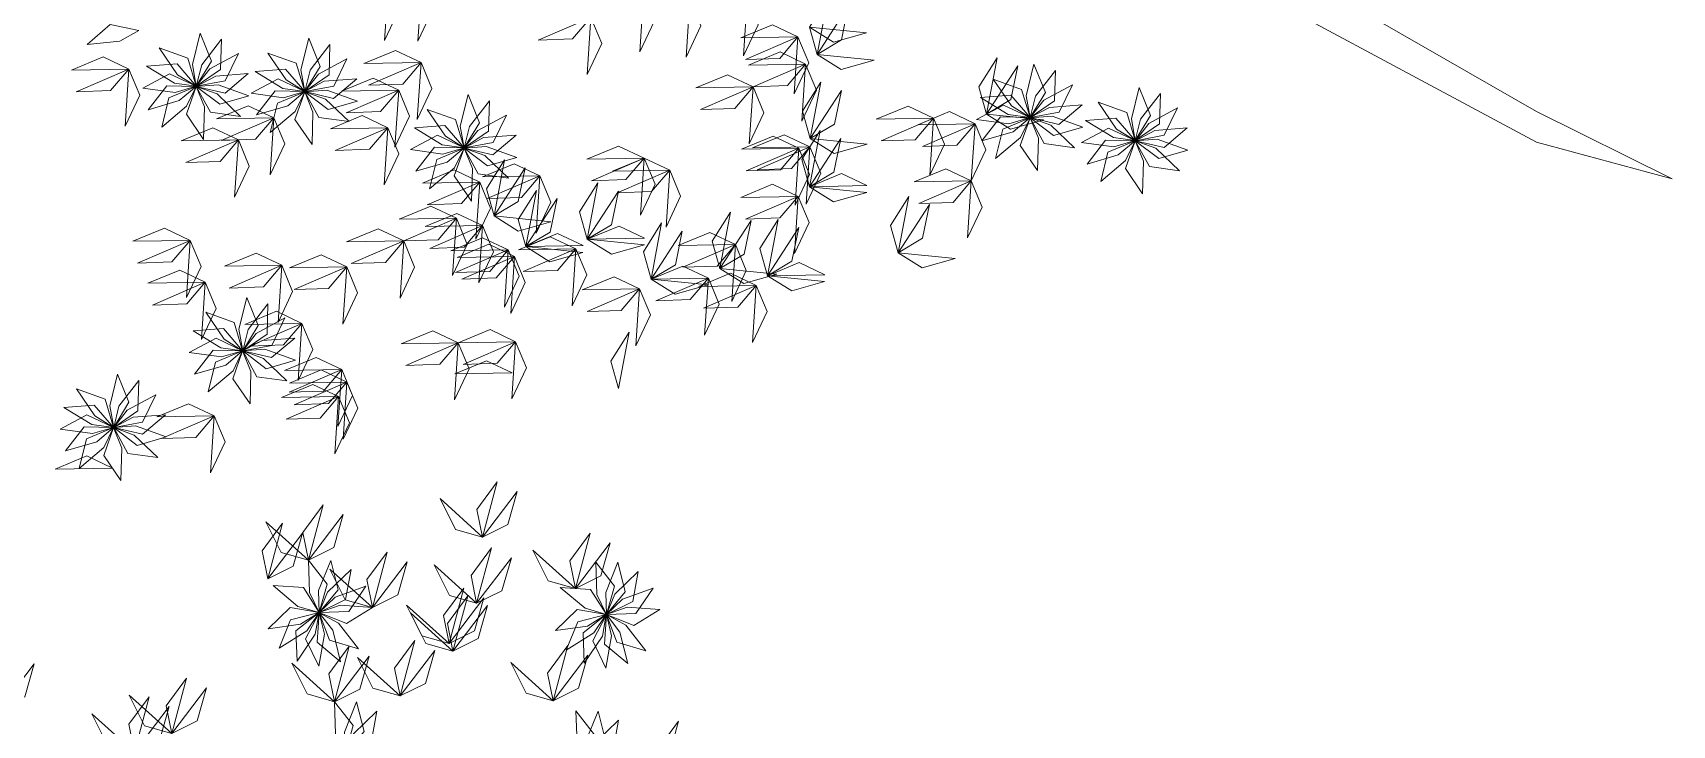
# Model space of a CAD drawing. Header units: inches. Extents: x -173 to 14008, y -3334 to 10368.
# Drawn here: x 12368.6 to 12540.2, y 592.5 to 665 of the extents above; entities that cross this region are included whole.
import ezdxf

# ---------------------------------------------------------------- set-up
doc = ezdxf.new("R2010")
doc.units = ezdxf.units.IN
doc.header["$MEASUREMENT"] = 0
doc.layers.add('ARREDAMENTO', color=8, linetype='Continuous', lineweight=18)

msp = doc.modelspace()

# ---------------------------------------------------------------- linework, layer by layer
at = {"layer": 'ARREDAMENTO', "linetype": 'Continuous', "lineweight": 0}
msp.add_lwpolyline([(12362.69, 700.67), (12394.26, 705.95), (12423.96, 697.68), (12463.96, 690.74), (12487.88, 674.07), (12526, 653.58), (12540.2, 649.77), (12525.99, 656.8), (12485.92, 679.86), (12471.05, 692.06), (12479.36, 708.85), (12491.55, 726.95), (12510.17, 745.08), (12523.65, 762.54), (12530.71, 770.3), (12507.59, 746.36), (12485.1, 726.93), (12469.06, 704.3), (12463.93, 697.19), (12438.78, 698.38), (12420.71, 704.11), (12394.89, 710.46), (12359.43, 710.33)], dxfattribs=at)
at = {"layer": 'ARREDAMENTO', "lineweight": 0}
for points in [[(12405.83, 670.22), (12406.96, 667.48), (12405.43, 664.24), (12405.83, 670.22)], [(12409.33, 670.15), (12410.46, 667.42), (12408.93, 664.17), (12409.33, 670.15)], [(12432.53, 669.04), (12433.67, 666.3), (12432.14, 663.05), (12432.53, 669.04)], [(12437.39, 668.5), (12438.53, 665.76), (12437, 662.51), (12437.39, 668.5)], [(12443.39, 668.61), (12444.53, 665.87), (12443, 662.62), (12443.39, 668.61)], [(12450.7, 662.78), (12449.9, 665.64), (12451.81, 668.68), (12450.7, 662.78)], [(12450.7, 662.78), (12453.25, 664.3), (12453.97, 667.81), (12450.7, 662.78)], [(12374.32, 663.81), (12377.71, 664.16), (12379.72, 665.3), (12376.7, 665.93), (12374.32, 663.81)], [(12427.03, 666.66), (12425.11, 664.4), (12421.52, 664.28), (12427.03, 666.66)], [(12427.03, 666.66), (12428.16, 663.92), (12426.63, 660.67), (12427.03, 666.66)], [(12448.7, 664.63), (12446.02, 665.89), (12442.71, 664.52), (12448.7, 664.63)], [(12386.13, 665.02), (12385.33, 661.71), (12385.73, 659.44), (12387.33, 662.08), (12386.13, 665.02)], [(12388.37, 664.37), (12386.29, 661.68), (12385.73, 659.44), (12388.27, 661.19), (12388.37, 664.37)], [(12397.49, 664.48), (12396.68, 661.17), (12397.08, 658.9), (12398.68, 661.53), (12397.49, 664.48)], [(12448.7, 664.63), (12446.79, 662.37), (12443.2, 662.24), (12448.7, 664.63)], [(12448.7, 664.63), (12449.84, 661.89), (12448.31, 658.64), (12448.7, 664.63)], [(12449.9, 665.64), (12452.41, 664.06), (12455.87, 665.03), (12449.9, 665.64)], [(12378.67, 661.25), (12375.99, 662.52), (12372.68, 661.14), (12378.67, 661.25)], [(12381.84, 663.48), (12383.76, 660.66), (12385.72, 659.44), (12384.84, 662.4), (12381.84, 663.48)], [(12390.15, 662.87), (12387.15, 661.26), (12385.73, 659.44), (12388.76, 660.01), (12390.15, 662.87)], [(12393.2, 662.93), (12395.12, 660.12), (12397.07, 658.9), (12396.19, 661.85), (12393.2, 662.93)], [(12399.72, 663.83), (12397.64, 661.13), (12397.08, 658.89), (12399.62, 660.65), (12399.72, 663.83)], [(12401.5, 662.33), (12398.5, 660.71), (12397.09, 658.89), (12400.12, 659.46), (12401.5, 662.33)], [(12409.25, 661.94), (12406.57, 663.2), (12403.25, 661.83), (12409.25, 661.94)], [(12449.5, 661.77), (12446.82, 663.04), (12443.51, 661.66), (12449.5, 661.77)], [(12450.7, 662.78), (12453.21, 661.21), (12456.67, 662.18), (12450.7, 662.78)], [(12468.44, 656.54), (12467.64, 659.39), (12469.54, 662.43), (12468.44, 656.54)], [(12378.67, 661.25), (12376.75, 658.99), (12373.17, 658.87), (12378.67, 661.25)], [(12378.67, 661.25), (12379.81, 658.51), (12378.28, 655.27), (12378.67, 661.25)], [(12380.12, 659.26), (12383.5, 658.8), (12385.72, 659.44), (12382.93, 660.76), (12380.12, 659.26)], [(12380.53, 661.55), (12383.43, 659.76), (12385.72, 659.44), (12383.71, 661.78), (12380.53, 661.55)], [(12391.17, 660.77), (12387.77, 660.52), (12385.73, 659.43), (12388.74, 658.72), (12391.17, 660.77)], [(12391.89, 661), (12394.79, 659.21), (12397.07, 658.89), (12395.06, 661.23), (12391.89, 661)], [(12409.25, 661.94), (12407.33, 659.68), (12403.74, 659.55), (12409.25, 661.94)], [(12409.25, 661.94), (12410.38, 659.2), (12408.85, 655.95), (12409.25, 661.94)], [(12444, 659.39), (12441.32, 660.65), (12438, 659.28), (12444, 659.39)], [(12449.5, 661.77), (12447.59, 659.51), (12444, 659.39), (12449.5, 661.77)], [(12449.5, 661.77), (12450.64, 659.03), (12449.11, 655.79), (12449.5, 661.77)], [(12468.44, 656.54), (12470.99, 658.05), (12471.7, 661.57), (12468.44, 656.54)], [(12473.4, 661.75), (12472.6, 658.44), (12473, 656.17), (12474.6, 658.8), (12473.4, 661.75)], [(12475.64, 661.1), (12473.56, 658.4), (12473, 656.16), (12475.54, 657.92), (12475.64, 661.1)], [(12380.68, 656.99), (12383.95, 657.95), (12385.72, 659.43), (12382.63, 659.5), (12380.68, 656.99)], [(12382.11, 655.15), (12384.71, 657.36), (12385.72, 659.43), (12382.87, 658.24), (12382.11, 655.15)], [(12386.49, 653.88), (12386.59, 657.29), (12385.72, 659.43), (12384.7, 656.51), (12386.49, 653.88)], [(12391.24, 658.44), (12388.03, 659.59), (12385.73, 659.43), (12388.19, 657.56), (12391.24, 658.44)], [(12390.36, 656.29), (12387.9, 658.64), (12385.73, 659.43), (12387.21, 656.72), (12390.36, 656.29)], [(12391.48, 658.71), (12394.85, 658.25), (12397.07, 658.89), (12394.28, 660.21), (12391.48, 658.71)], [(12392.03, 656.45), (12395.3, 657.4), (12397.07, 658.89), (12393.98, 658.96), (12392.03, 656.45)], [(12402.59, 657.9), (12399.39, 659.05), (12397.08, 658.88), (12399.54, 657.01), (12402.59, 657.9)], [(12402.52, 660.23), (12399.12, 659.97), (12397.09, 658.89), (12400.09, 658.18), (12402.52, 660.23)], [(12406.91, 659.05), (12404.23, 660.31), (12400.92, 658.94), (12406.91, 659.05)], [(12406.91, 659.05), (12404.99, 656.79), (12401.41, 656.67), (12406.91, 659.05)], [(12406.91, 659.05), (12408.05, 656.31), (12406.52, 653.06), (12406.91, 659.05)], [(12444, 659.39), (12442.08, 657.13), (12438.49, 657.01), (12444, 659.39)], [(12444, 659.39), (12445.13, 656.65), (12443.6, 653.41), (12444, 659.39)], [(12449.99, 653.97), (12449.19, 656.83), (12451.09, 659.87), (12449.99, 653.97)], [(12449.99, 653.97), (12452.53, 655.49), (12453.25, 659.01), (12449.99, 653.97)], [(12469.12, 660.2), (12471.04, 657.39), (12472.99, 656.17), (12472.11, 659.12), (12469.12, 660.2)], [(12477.42, 659.6), (12474.42, 657.98), (12473.01, 656.16), (12476.04, 656.73), (12477.42, 659.6)], [(12484.4, 659.33), (12483.6, 656.02), (12484, 653.75), (12485.6, 656.39), (12484.4, 659.33)], [(12393.84, 656.15), (12391.16, 657.41), (12387.85, 656.04), (12393.84, 656.15)], [(12393.46, 654.61), (12396.06, 656.81), (12397.07, 658.88), (12394.22, 657.69), (12393.46, 654.61)], [(12397.84, 653.34), (12397.94, 656.74), (12397.07, 658.88), (12396.05, 655.97), (12397.84, 653.34)], [(12401.71, 655.74), (12399.25, 658.09), (12397.08, 658.88), (12398.56, 656.17), (12401.71, 655.74)], [(12414.17, 658.58), (12413.36, 655.27), (12413.76, 652.99), (12415.36, 655.63), (12414.17, 658.58)], [(12416.4, 657.93), (12414.32, 655.23), (12413.76, 652.99), (12416.3, 654.75), (12416.4, 657.93)], [(12462.9, 656.1), (12460.22, 657.37), (12456.9, 656), (12462.9, 656.1)], [(12467.39, 655.98), (12470.77, 655.52), (12472.99, 656.16), (12470.2, 657.48), (12467.39, 655.98)], [(12467.81, 658.27), (12470.71, 656.48), (12472.99, 656.17), (12470.98, 658.5), (12467.81, 658.27)], [(12478.44, 657.5), (12475.04, 657.24), (12473.01, 656.16), (12476.01, 655.45), (12478.44, 657.5)], [(12480.12, 657.79), (12482.04, 654.97), (12483.99, 653.75), (12483.11, 656.71), (12480.12, 657.79)], [(12486.64, 658.68), (12484.56, 655.99), (12484, 653.75), (12486.54, 655.5), (12486.64, 658.68)], [(12488.42, 657.18), (12485.42, 655.56), (12484.01, 653.74), (12487.04, 654.32), (12488.42, 657.18)], [(12393.84, 656.15), (12391.92, 653.89), (12388.34, 653.77), (12393.84, 656.15)], [(12393.84, 656.15), (12394.98, 653.41), (12393.45, 650.17), (12393.84, 656.15)], [(12405.78, 655.11), (12403.09, 656.37), (12399.78, 655), (12405.78, 655.11)], [(12409.88, 657.03), (12411.8, 654.21), (12413.75, 653), (12412.87, 655.95), (12409.88, 657.03)], [(12418.18, 656.42), (12415.18, 654.81), (12413.77, 652.99), (12416.8, 653.56), (12418.18, 656.42)], [(12462.9, 656.1), (12460.98, 653.84), (12457.4, 653.72), (12462.9, 656.1)], [(12467.24, 655.53), (12464.56, 656.79), (12461.24, 655.42), (12467.24, 655.53)], [(12467.24, 655.53), (12465.32, 653.27), (12461.73, 653.15), (12467.24, 655.53)], [(12462.9, 656.1), (12464.04, 653.37), (12462.51, 650.12), (12462.9, 656.1)], [(12467.24, 655.53), (12468.37, 652.79), (12466.84, 649.54), (12467.24, 655.53)], [(12467.95, 653.72), (12471.22, 654.67), (12472.99, 656.16), (12469.9, 656.23), (12467.95, 653.72)], [(12468.44, 656.54), (12470.95, 654.96), (12474.4, 655.93), (12468.44, 656.54)], [(12469.38, 651.88), (12471.98, 654.08), (12472.99, 656.15), (12470.14, 654.97), (12469.38, 651.88)], [(12473.76, 650.61), (12473.86, 654.01), (12472.99, 656.15), (12471.97, 653.24), (12473.76, 650.61)], [(12478.51, 655.17), (12475.3, 656.32), (12473, 656.15), (12475.46, 654.28), (12478.51, 655.17)], [(12477.63, 653.01), (12475.17, 655.37), (12473, 656.15), (12474.48, 653.44), (12477.63, 653.01)], [(12478.81, 655.86), (12481.71, 654.07), (12483.99, 653.75), (12481.98, 656.09), (12478.81, 655.86)], [(12390.13, 653.83), (12387.45, 655.09), (12384.13, 653.72), (12390.13, 653.83)], [(12390.13, 653.83), (12388.21, 651.57), (12384.63, 651.45), (12390.13, 653.83)], [(12390.13, 653.83), (12391.26, 651.09), (12389.73, 647.84), (12390.13, 653.83)], [(12405.78, 655.11), (12403.86, 652.85), (12400.27, 652.73), (12405.78, 655.11)], [(12405.78, 655.11), (12406.91, 652.37), (12405.38, 649.12), (12405.78, 655.11)], [(12408.15, 652.81), (12411.53, 652.35), (12413.75, 652.99), (12410.96, 654.31), (12408.15, 652.81)], [(12408.57, 655.1), (12411.47, 653.31), (12413.75, 652.99), (12411.74, 655.33), (12408.57, 655.1)], [(12419.2, 654.33), (12415.8, 654.07), (12413.77, 652.98), (12416.77, 652.27), (12419.2, 654.33)], [(12448.79, 652.96), (12446.11, 654.23), (12442.79, 652.85), (12448.79, 652.96)], [(12449.94, 653.1), (12447.26, 654.36), (12443.95, 652.99), (12449.94, 653.1)], [(12449.92, 648.93), (12449.12, 651.78), (12451.03, 654.82), (12449.92, 648.93)], [(12449.92, 648.93), (12452.47, 650.44), (12453.19, 653.96), (12449.92, 648.93)], [(12449.99, 653.97), (12452.5, 652.4), (12455.95, 653.37), (12449.99, 653.97)], [(12478.39, 653.56), (12481.77, 653.11), (12483.99, 653.75), (12481.2, 655.07), (12478.39, 653.56)], [(12478.95, 651.3), (12482.22, 652.26), (12483.99, 653.74), (12480.9, 653.81), (12478.95, 651.3)], [(12480.38, 649.46), (12482.98, 651.66), (12483.99, 653.74), (12481.14, 652.55), (12480.38, 649.46)], [(12489.51, 652.75), (12486.3, 653.9), (12484, 653.74), (12486.46, 651.87), (12489.51, 652.75)], [(12489.44, 655.08), (12486.04, 654.83), (12484.01, 653.74), (12487.01, 653.03), (12489.44, 655.08)], [(12408.71, 650.55), (12411.98, 651.5), (12413.75, 652.99), (12410.66, 653.06), (12408.71, 650.55)], [(12410.14, 648.7), (12412.74, 650.91), (12413.75, 652.98), (12410.9, 651.79), (12410.14, 648.7)], [(12414.52, 647.43), (12414.62, 650.84), (12413.75, 652.98), (12412.73, 650.07), (12414.52, 647.43)], [(12419.27, 652), (12416.06, 653.15), (12413.76, 652.98), (12416.22, 651.11), (12419.27, 652)], [(12418.39, 649.84), (12415.93, 652.19), (12413.76, 652.98), (12415.24, 650.27), (12418.39, 649.84)], [(12432.6, 651.93), (12429.92, 653.19), (12426.6, 651.82), (12432.6, 651.93)], [(12448.79, 652.96), (12446.87, 650.7), (12443.28, 650.58), (12448.79, 652.96)], [(12449.94, 653.1), (12448.02, 650.84), (12444.44, 650.71), (12449.94, 653.1)], [(12448.79, 652.96), (12449.92, 650.22), (12448.39, 646.98), (12448.79, 652.96)], [(12449.94, 653.1), (12451.08, 650.36), (12449.55, 647.11), (12449.94, 653.1)], [(12484.76, 648.19), (12484.86, 651.6), (12483.99, 653.73), (12482.97, 650.82), (12484.76, 648.19)], [(12488.63, 650.59), (12486.17, 652.95), (12484, 653.74), (12485.48, 651.03), (12488.63, 650.59)], [(12415.4, 649.42), (12412.72, 650.68), (12409.4, 649.31), (12415.4, 649.42)], [(12421.68, 650.06), (12419, 651.33), (12415.69, 649.95), (12421.68, 650.06)], [(12416.89, 645.87), (12416.09, 648.72), (12417.99, 651.76), (12416.89, 645.87)], [(12416.89, 645.87), (12419.43, 647.38), (12420.15, 650.9), (12416.89, 645.87)], [(12432.6, 651.93), (12430.68, 649.67), (12427.1, 649.55), (12432.6, 651.93)], [(12435.28, 650.67), (12432.6, 651.93), (12429.29, 650.56), (12435.28, 650.67)], [(12435.28, 650.67), (12433.36, 648.41), (12429.78, 648.28), (12435.28, 650.67)], [(12432.6, 651.93), (12433.74, 649.19), (12432.21, 645.94), (12432.6, 651.93)], [(12435.28, 650.67), (12436.42, 647.93), (12434.89, 644.68), (12435.28, 650.67)], [(12466.84, 649.54), (12464.16, 650.81), (12460.85, 649.43), (12466.84, 649.54)], [(12415.4, 649.42), (12413.48, 647.16), (12409.89, 647.04), (12415.4, 649.42)], [(12415.4, 649.42), (12416.53, 646.68), (12415, 643.44), (12415.4, 649.42)], [(12421.68, 650.06), (12419.76, 647.8), (12416.18, 647.68), (12421.68, 650.06)], [(12421.68, 650.06), (12422.82, 647.32), (12421.29, 644.08), (12421.68, 650.06)], [(12426.65, 643.44), (12425.85, 646.29), (12427.76, 649.33), (12426.65, 643.44)], [(12448.72, 647.92), (12446.04, 649.18), (12442.73, 647.81), (12448.72, 647.92)], [(12455.92, 649.04), (12453.24, 650.3), (12449.92, 648.93), (12455.92, 649.04)], [(12449.92, 648.93), (12452.43, 647.35), (12455.89, 648.32), (12449.92, 648.93)], [(12466.84, 649.54), (12464.93, 647.28), (12461.34, 647.16), (12466.84, 649.54)], [(12466.84, 649.54), (12467.98, 646.8), (12466.45, 643.56), (12466.84, 649.54)], [(12412.95, 645.63), (12410.27, 646.89), (12406.95, 645.52), (12412.95, 645.63)], [(12420.22, 642.65), (12419.42, 645.5), (12421.33, 648.54), (12420.22, 642.65)], [(12420.22, 642.65), (12422.77, 644.16), (12423.49, 647.68), (12420.22, 642.65)], [(12426.65, 643.44), (12429.2, 644.95), (12429.92, 648.47), (12426.65, 643.44)], [(12448.72, 647.92), (12446.8, 645.66), (12443.22, 645.54), (12448.72, 647.92)], [(12448.72, 647.92), (12449.86, 645.18), (12448.33, 641.93), (12448.72, 647.92)], [(12459.18, 642.02), (12458.38, 644.87), (12460.29, 647.91), (12459.18, 642.02)], [(12459.18, 642.02), (12461.73, 643.53), (12462.45, 647.05), (12459.18, 642.02)], [(12412.95, 645.63), (12411.03, 643.37), (12407.44, 643.25), (12412.95, 645.63)], [(12415.69, 644.86), (12413.01, 646.12), (12409.69, 644.75), (12415.69, 644.86)], [(12412.95, 645.63), (12414.08, 642.89), (12412.55, 639.64), (12412.95, 645.63)], [(12416.89, 645.87), (12419.4, 644.29), (12422.85, 645.26), (12416.89, 645.87)], [(12440.52, 640.37), (12439.72, 643.22), (12441.63, 646.26), (12440.52, 640.37)], [(12440.52, 640.37), (12443.07, 641.88), (12443.79, 645.4), (12440.52, 640.37)], [(12445.52, 639.6), (12444.72, 642.46), (12446.63, 645.5), (12445.52, 639.6)], [(12385.09, 643.31), (12382.41, 644.58), (12379.09, 643.21), (12385.09, 643.31)], [(12407.44, 643.25), (12404.76, 644.51), (12401.45, 643.14), (12407.44, 643.25)], [(12415.69, 644.86), (12413.77, 642.6), (12410.18, 642.47), (12415.69, 644.86)], [(12418.37, 642.31), (12415.69, 643.58), (12412.38, 642.21), (12418.37, 642.31)], [(12415.69, 644.86), (12416.82, 642.12), (12415.29, 638.87), (12415.69, 644.86)], [(12425.46, 642.43), (12422.78, 643.69), (12419.46, 642.32), (12425.46, 642.43)], [(12425.46, 642.43), (12422.78, 643.69), (12419.46, 642.32), (12425.46, 642.43)], [(12426.22, 642.76), (12423.54, 644.02), (12420.22, 642.65), (12426.22, 642.76)], [(12432.65, 643.55), (12429.97, 644.81), (12426.65, 643.44), (12432.65, 643.55)], [(12433.33, 639.25), (12432.53, 642.1), (12434.43, 645.14), (12433.33, 639.25)], [(12433.33, 639.25), (12435.88, 640.76), (12436.59, 644.28), (12433.33, 639.25)], [(12442.15, 642.88), (12439.47, 644.15), (12436.16, 642.77), (12442.15, 642.88)], [(12445.52, 639.6), (12448.07, 641.12), (12448.79, 644.64), (12445.52, 639.6)], [(12385.09, 643.31), (12383.17, 641.06), (12379.58, 640.93), (12385.09, 643.31)], [(12385.09, 643.31), (12386.22, 640.58), (12384.69, 637.33), (12385.09, 643.31)], [(12394.68, 640.7), (12392, 641.96), (12388.68, 640.59), (12394.68, 640.7)], [(12401.48, 640.53), (12398.8, 641.8), (12395.48, 640.43), (12401.48, 640.53)], [(12407.44, 643.25), (12405.53, 640.99), (12401.94, 640.87), (12407.44, 643.25)], [(12407.44, 643.25), (12408.58, 640.51), (12407.05, 637.26), (12407.44, 643.25)], [(12418.37, 642.31), (12416.46, 640.05), (12412.87, 639.93), (12418.37, 642.31)], [(12419.02, 641.63), (12416.34, 642.9), (12413.03, 641.53), (12419.02, 641.63)], [(12418.37, 642.31), (12419.51, 639.57), (12417.98, 636.33), (12418.37, 642.31)], [(12425.46, 642.43), (12423.54, 640.17), (12419.95, 640.05), (12425.46, 642.43)], [(12425.46, 642.43), (12423.54, 640.17), (12419.95, 640.05), (12425.46, 642.43)], [(12420.22, 642.65), (12422.73, 641.07), (12426.19, 642.04), (12420.22, 642.65)], [(12425.46, 642.43), (12426.59, 639.69), (12425.06, 636.44), (12425.46, 642.43)], [(12425.46, 642.43), (12426.59, 639.69), (12425.06, 636.44), (12425.46, 642.43)], [(12426.65, 643.44), (12429.17, 641.86), (12432.62, 642.83), (12426.65, 643.44)], [(12442.15, 642.88), (12440.24, 640.62), (12436.65, 640.5), (12442.15, 642.88)], [(12442.15, 642.88), (12443.29, 640.14), (12441.76, 636.9), (12442.15, 642.88)], [(12459.18, 642.02), (12461.7, 640.44), (12465.15, 641.41), (12459.18, 642.02)], [(12386.67, 638.92), (12383.99, 640.19), (12380.67, 638.81), (12386.67, 638.92)], [(12394.68, 640.7), (12392.76, 638.44), (12389.17, 638.32), (12394.68, 640.7)], [(12394.68, 640.7), (12395.81, 637.96), (12394.28, 634.71), (12394.68, 640.7)], [(12401.48, 640.53), (12399.56, 638.28), (12395.97, 638.15), (12401.48, 640.53)], [(12401.48, 640.53), (12402.61, 637.8), (12401.08, 634.55), (12401.48, 640.53)], [(12419.02, 641.63), (12417.11, 639.37), (12413.52, 639.25), (12419.02, 641.63)], [(12419.02, 641.63), (12420.16, 638.9), (12418.63, 635.65), (12419.02, 641.63)], [(12439.32, 639.36), (12436.64, 640.62), (12433.33, 639.25), (12439.32, 639.36)], [(12440.52, 640.37), (12443.03, 638.79), (12446.49, 639.76), (12440.52, 640.37)], [(12451.52, 639.71), (12448.84, 640.98), (12445.52, 639.6), (12451.52, 639.71)], [(12386.67, 638.92), (12384.75, 636.66), (12381.16, 636.54), (12386.67, 638.92)], [(12386.67, 638.92), (12387.8, 636.18), (12386.27, 632.94), (12386.67, 638.92)], [(12432.13, 638.23), (12429.45, 639.5), (12426.13, 638.13), (12432.13, 638.23)], [(12433.33, 639.25), (12435.84, 637.67), (12439.29, 638.64), (12433.33, 639.25)], [(12439.32, 639.36), (12437.41, 637.1), (12433.82, 636.97), (12439.32, 639.36)], [(12444.33, 638.59), (12441.65, 639.86), (12438.33, 638.48), (12444.33, 638.59)], [(12444.33, 638.59), (12442.41, 636.33), (12438.82, 636.21), (12444.33, 638.59)], [(12439.32, 639.36), (12440.46, 636.62), (12438.93, 633.37), (12439.32, 639.36)], [(12444.33, 638.59), (12445.46, 635.85), (12443.93, 632.61), (12444.33, 638.59)], [(12445.52, 639.6), (12448.04, 638.03), (12451.49, 639), (12445.52, 639.6)], [(12391, 637.33), (12390.19, 634.02), (12390.59, 631.75), (12392.19, 634.38), (12391, 637.33)], [(12393.23, 636.68), (12391.15, 633.98), (12390.59, 631.74), (12393.13, 633.5), (12393.23, 636.68)], [(12432.13, 638.23), (12430.21, 635.97), (12426.63, 635.85), (12432.13, 638.23)], [(12432.13, 638.23), (12433.26, 635.5), (12431.73, 632.25), (12432.13, 638.23)], [(12386.71, 635.78), (12388.63, 632.97), (12390.58, 631.75), (12389.7, 634.7), (12386.71, 635.78)], [(12395.01, 635.18), (12392.01, 633.56), (12390.6, 631.74), (12393.63, 632.31), (12395.01, 635.18)], [(12396.79, 634.62), (12394.11, 635.88), (12390.79, 634.51), (12396.79, 634.62)], [(12385.4, 633.85), (12388.3, 632.06), (12390.58, 631.75), (12388.57, 634.08), (12385.4, 633.85)], [(12396.79, 634.62), (12394.87, 632.36), (12391.29, 632.24), (12396.79, 634.62)], [(12396.79, 634.62), (12397.93, 631.88), (12396.4, 628.63), (12396.79, 634.62)], [(12413.15, 632.59), (12410.47, 633.85), (12407.16, 632.48), (12413.15, 632.59)], [(12419.15, 632.7), (12416.47, 633.96), (12413.15, 632.59), (12419.15, 632.7)], [(12429.92, 627.81), (12429.12, 630.66), (12431.02, 633.7), (12429.92, 627.81)], [(12384.98, 631.56), (12388.36, 631.1), (12390.58, 631.74), (12387.79, 633.06), (12384.98, 631.56)], [(12385.54, 629.3), (12388.81, 630.25), (12390.58, 631.74), (12387.49, 631.81), (12385.54, 629.3)], [(12386.97, 627.46), (12389.57, 629.66), (12390.58, 631.74), (12387.73, 630.55), (12386.97, 627.46)], [(12391.35, 626.19), (12391.45, 629.59), (12390.58, 631.73), (12389.56, 628.82), (12391.35, 626.19)], [(12396.1, 630.75), (12392.89, 631.9), (12390.59, 631.73), (12393.05, 629.86), (12396.1, 630.75)], [(12395.22, 628.59), (12392.76, 630.95), (12390.59, 631.73), (12392.07, 629.02), (12395.22, 628.59)], [(12396.03, 633.08), (12392.63, 632.82), (12390.6, 631.74), (12393.6, 631.03), (12396.03, 633.08)], [(12413.15, 632.59), (12411.23, 630.33), (12407.65, 630.21), (12413.15, 632.59)], [(12413.15, 632.59), (12414.29, 629.85), (12412.76, 626.6), (12413.15, 632.59)], [(12419.15, 632.7), (12417.23, 630.44), (12413.65, 630.32), (12419.15, 632.7)], [(12419.15, 632.7), (12420.28, 629.96), (12418.75, 626.71), (12419.15, 632.7)], [(12400.95, 629.78), (12398.26, 631.05), (12394.95, 629.68), (12400.95, 629.78)], [(12400.95, 629.78), (12399.03, 627.53), (12395.44, 627.4), (12400.95, 629.78)], [(12401.49, 628.47), (12398.81, 629.74), (12395.49, 628.37), (12401.49, 628.47)], [(12400.95, 629.78), (12402.08, 627.05), (12400.55, 623.8), (12400.95, 629.78)], [(12418.77, 629.45), (12416.09, 630.71), (12412.78, 629.34), (12418.77, 629.45)], [(12377.48, 629.3), (12376.67, 625.99), (12377.08, 623.72), (12378.68, 626.35), (12377.48, 629.3)], [(12379.72, 628.65), (12377.63, 625.95), (12377.08, 623.71), (12379.61, 625.47), (12379.72, 628.65)], [(12400.62, 626.95), (12397.94, 628.22), (12394.63, 626.85), (12400.62, 626.95)], [(12401.49, 628.47), (12399.57, 626.21), (12395.98, 626.09), (12401.49, 628.47)], [(12401.49, 628.47), (12402.62, 625.74), (12401.09, 622.49), (12401.49, 628.47)], [(12373.19, 627.75), (12375.11, 624.94), (12377.07, 623.72), (12376.18, 626.67), (12373.19, 627.75)], [(12381.5, 627.15), (12378.5, 625.53), (12377.08, 623.71), (12380.11, 624.28), (12381.5, 627.15)], [(12400.62, 626.95), (12398.7, 624.69), (12395.12, 624.57), (12400.62, 626.95)], [(12400.62, 626.95), (12401.76, 624.21), (12400.23, 620.97), (12400.62, 626.95)], [(12371.47, 623.53), (12374.85, 623.07), (12377.06, 623.71), (12374.27, 625.03), (12371.47, 623.53)], [(12371.88, 625.82), (12374.78, 624.03), (12377.07, 623.72), (12375.05, 626.06), (12371.88, 625.82)], [(12382.51, 625.05), (12379.11, 624.79), (12377.08, 623.71), (12380.08, 623), (12382.51, 625.05)], [(12387.6, 624.94), (12384.92, 626.2), (12381.61, 624.83), (12387.6, 624.94)], [(12387.6, 624.94), (12385.68, 622.68), (12382.1, 622.56), (12387.6, 624.94)], [(12387.6, 624.94), (12388.74, 622.2), (12387.21, 618.95), (12387.6, 624.94)], [(12372.03, 621.27), (12375.3, 622.22), (12377.06, 623.71), (12373.98, 623.78), (12372.03, 621.27)], [(12373.46, 619.43), (12376.06, 621.63), (12377.06, 623.71), (12374.22, 622.52), (12373.46, 619.43)], [(12377.83, 618.16), (12377.94, 621.56), (12377.07, 623.7), (12376.05, 620.79), (12377.83, 618.16)], [(12382.59, 622.72), (12379.38, 623.87), (12377.08, 623.7), (12379.53, 621.83), (12382.59, 622.72)], [(12381.71, 620.56), (12379.24, 622.92), (12377.08, 623.7), (12378.56, 621), (12381.71, 620.56)], [(12376.94, 619.47), (12374.26, 620.74), (12370.94, 619.36), (12376.94, 619.47)], [(12415.69, 612.24), (12415.1, 615.14), (12417.23, 618.03), (12415.69, 612.24)], [(12415.69, 612.24), (12412.84, 613.04), (12411.24, 616.26), (12415.69, 612.24)], [(12415.69, 612.24), (12418.34, 613.56), (12419.32, 617.01), (12415.69, 612.24)], [(12397.47, 609.82), (12396.88, 612.73), (12399.01, 615.62), (12397.47, 609.82)], [(12397.47, 609.82), (12400.12, 611.14), (12401.1, 614.6), (12397.47, 609.82)], [(12393.22, 607.88), (12392.63, 610.79), (12394.76, 613.68), (12393.22, 607.88)], [(12397.47, 609.82), (12394.61, 610.63), (12393.01, 613.84), (12397.47, 609.82)], [(12393.22, 607.88), (12395.87, 609.2), (12396.85, 612.65), (12393.22, 607.88)], [(12425.41, 606.85), (12424.82, 609.76), (12426.95, 612.65), (12425.41, 606.85)], [(12415.07, 605.3), (12414.49, 608.21), (12416.61, 611.1), (12415.07, 605.3)], [(12425.41, 606.85), (12422.55, 607.66), (12420.95, 610.87), (12425.41, 606.85)], [(12425.41, 606.85), (12428.06, 608.17), (12429.04, 611.63), (12425.41, 606.85)], [(12397.47, 609.82), (12397.59, 606.42), (12398.59, 604.34), (12399.42, 607.31), (12397.47, 609.82)], [(12399.8, 609.8), (12398.52, 606.64), (12398.59, 604.34), (12400.56, 606.71), (12399.8, 609.8)], [(12404.17, 604.87), (12403.58, 607.78), (12405.71, 610.67), (12404.17, 604.87)], [(12404.17, 604.87), (12406.82, 606.19), (12407.8, 609.65), (12404.17, 604.87)], [(12415.07, 605.3), (12412.22, 606.11), (12410.62, 609.32), (12415.07, 605.3)], [(12415.07, 605.3), (12417.72, 606.62), (12418.7, 610.08), (12415.07, 605.3)], [(12427.53, 609.62), (12427.65, 606.21), (12428.65, 604.13), (12429.48, 607.1), (12427.53, 609.62)], [(12429.86, 609.6), (12428.58, 606.44), (12428.66, 604.13), (12430.62, 606.51), (12429.86, 609.6)], [(12401.92, 608.84), (12399.47, 606.47), (12398.6, 604.34), (12401.36, 605.71), (12401.92, 608.84)], [(12404.17, 604.87), (12401.31, 605.68), (12399.71, 608.89), (12404.17, 604.87)], [(12431.98, 608.63), (12429.53, 606.26), (12428.66, 604.13), (12431.42, 605.5), (12431.98, 608.63)], [(12393.76, 607.17), (12396.37, 604.98), (12398.58, 604.34), (12396.93, 606.94), (12393.76, 607.17)], [(12403.46, 607.09), (12400.26, 605.93), (12398.6, 604.33), (12401.68, 604.46), (12403.46, 607.09)], [(12412.18, 601.1), (12411.6, 604.01), (12413.73, 606.9), (12412.18, 601.1)], [(12412.59, 600.3), (12412.01, 603.2), (12414.13, 606.09), (12412.59, 600.3)], [(12412.18, 601.1), (12414.84, 602.42), (12415.82, 605.88), (12412.18, 601.1)], [(12423.82, 606.97), (12426.43, 604.78), (12428.65, 604.13), (12426.99, 606.74), (12423.82, 606.97)], [(12433.53, 606.89), (12430.32, 605.72), (12428.66, 604.12), (12431.74, 604.25), (12433.53, 606.89)], [(12393.24, 602.64), (12396.62, 603.12), (12398.58, 604.33), (12395.54, 604.85), (12393.24, 602.64)], [(12394.39, 600.61), (12397.28, 602.42), (12398.58, 604.33), (12395.59, 603.56), (12394.39, 600.61)], [(12396.27, 599.23), (12398.17, 602.06), (12398.58, 604.33), (12396.16, 602.41), (12396.27, 599.23)], [(12398.54, 598.73), (12399.13, 602.08), (12398.58, 604.32), (12397.15, 601.59), (12398.54, 598.73)], [(12400.83, 599.19), (12400, 602.5), (12398.59, 604.32), (12398.39, 601.24), (12400.83, 599.19)], [(12402.72, 600.55), (12400.62, 603.23), (12398.59, 604.32), (12399.67, 601.43), (12402.72, 600.55)], [(12404.17, 604.87), (12400.77, 605.11), (12398.6, 604.33), (12401.46, 603.19), (12404.17, 604.87)], [(12412.18, 601.1), (12409.33, 601.91), (12407.73, 605.12), (12412.18, 601.1)], [(12412.59, 600.3), (12409.74, 601.1), (12408.14, 604.32), (12412.59, 600.3)], [(12412.59, 600.3), (12415.24, 601.62), (12416.22, 605.07), (12412.59, 600.3)], [(12423.31, 602.44), (12426.68, 602.91), (12428.64, 604.13), (12425.6, 604.64), (12423.31, 602.44)], [(12424.45, 600.41), (12427.35, 602.21), (12428.64, 604.12), (12425.65, 603.35), (12424.45, 600.41)], [(12426.33, 599.02), (12428.24, 601.85), (12428.64, 604.12), (12426.23, 602.2), (12426.33, 599.02)], [(12428.6, 598.52), (12429.2, 601.88), (12428.65, 604.12), (12427.22, 601.38), (12428.6, 598.52)], [(12430.89, 598.99), (12430.06, 602.29), (12428.65, 604.12), (12428.46, 601.04), (12430.89, 598.99)], [(12432.79, 600.34), (12430.69, 603.03), (12428.65, 604.12), (12429.73, 601.22), (12432.79, 600.34)], [(12434.23, 604.66), (12430.83, 604.9), (12428.66, 604.12), (12431.53, 602.99), (12434.23, 604.66)], [(12400.18, 595), (12399.6, 597.91), (12401.73, 600.8), (12400.18, 595)], [(12407.05, 595.6), (12406.46, 598.51), (12408.59, 601.4), (12407.05, 595.6)], [(12423.09, 595.1), (12422.5, 598), (12424.63, 600.89), (12423.09, 595.1)], [(12365.13, 594.2), (12367.78, 595.52), (12368.76, 598.98), (12365.13, 594.2)], [(12400.18, 595), (12397.33, 595.81), (12395.73, 599.02), (12400.18, 595)], [(12400.18, 595), (12402.84, 596.32), (12403.81, 599.78), (12400.18, 595)], [(12407.05, 595.6), (12404.19, 596.41), (12402.6, 599.62), (12407.05, 595.6)], [(12407.05, 595.6), (12409.7, 596.92), (12410.68, 600.37), (12407.05, 595.6)], [(12423.09, 595.1), (12420.24, 595.9), (12418.64, 599.12), (12423.09, 595.1)], [(12423.09, 595.1), (12425.74, 596.42), (12426.72, 599.87), (12423.09, 595.1)], [(12383.16, 591.67), (12382.58, 594.57), (12384.7, 597.46), (12383.16, 591.67)], [(12379.25, 589.72), (12378.67, 592.63), (12380.8, 595.52), (12379.25, 589.72)], [(12383.16, 591.67), (12380.31, 592.47), (12378.71, 595.69), (12383.16, 591.67)], [(12383.16, 591.67), (12385.82, 592.99), (12386.79, 596.44), (12383.16, 591.67)], [(12379.25, 589.72), (12376.4, 590.53), (12374.8, 593.74), (12379.25, 589.72)], [(12379.25, 589.72), (12381.91, 591.04), (12382.89, 594.5), (12379.25, 589.72)], [(12400.18, 595), (12400.3, 591.6), (12401.31, 589.52), (12402.14, 592.49), (12400.18, 595)], [(12402.51, 594.98), (12401.24, 591.82), (12401.31, 589.52), (12403.28, 591.89), (12402.51, 594.98)], [(12404.63, 594.02), (12402.18, 591.65), (12401.31, 589.52), (12404.07, 590.89), (12404.63, 594.02)], [(12425.46, 594.03), (12425.58, 590.63), (12426.58, 588.55), (12427.41, 591.52), (12425.46, 594.03)], [(12427.79, 594.01), (12426.51, 590.85), (12426.58, 588.55), (12428.55, 590.92), (12427.79, 594.01)], [(12429.91, 593.05), (12427.46, 590.68), (12426.59, 588.54), (12429.35, 589.92), (12429.91, 593.05)], [(12434.64, 587.16), (12434.06, 590.07), (12436.19, 592.96), (12434.64, 587.16)]]:
    msp.add_lwpolyline(points, dxfattribs=at)

doc.saveas('drawing.dxf')
